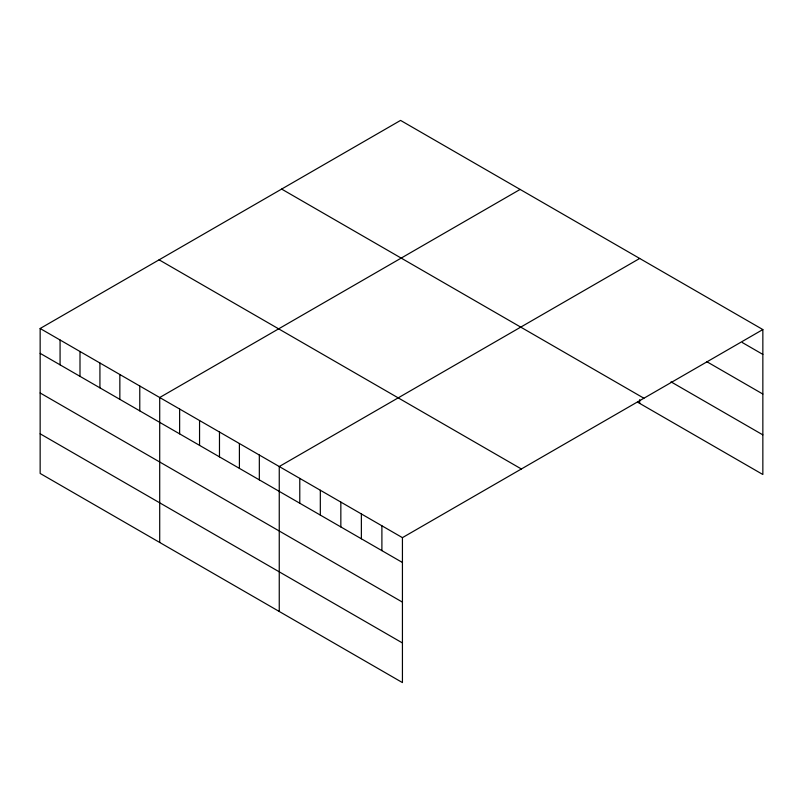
<?xml version="1.0" encoding="UTF-8"?>
<svg xmlns="http://www.w3.org/2000/svg" width="803" height="803" viewBox="0 0 803 803"><rect width="100%" height="100%" fill="white"/><g stroke="black" fill="none" stroke-linecap="round" stroke-linejoin="round"><path stroke-width="1.2" d="M40.15 328.497L402.433 537.649L402.433 682.59L40.15 473.439L40.15 328.497L400.567 120.41L762.85 329.561L762.85 474.503L637.582 402.183M520.123 189.428L159.707 397.515L159.707 542.457M639.68 258.456L279.253 466.533L279.253 611.485M402.433 537.649L762.85 329.561M742.323 342.56L762.85 354.404M706.66 361.601L762.85 394.042M671.007 381.847L762.85 434.875M281.632 189.076L643.916 398.238M159.084 259.821L521.368 468.982M40.15 353.34L402.433 562.491M40.15 392.968L402.433 602.13M40.15 433.801L402.433 642.962M639.68 399.673L639.68 403.397M381.897 525.804L381.897 550.647M361.37 513.95L361.37 538.793M340.843 502.096L340.843 526.939M320.317 490.242L320.317 515.084M299.78 478.387L299.78 503.23M259.329 455.03L259.329 479.883M239.404 443.527L239.404 468.37M219.48 432.024L219.48 456.867M199.556 420.521L199.556 445.364M179.631 409.018L179.631 433.861M139.772 386.012L139.772 410.855M119.848 374.509L119.848 399.352M99.923 363.006L99.923 387.849M79.999 351.503L79.999 376.346M60.074 340L60.074 364.843"/></g></svg>
